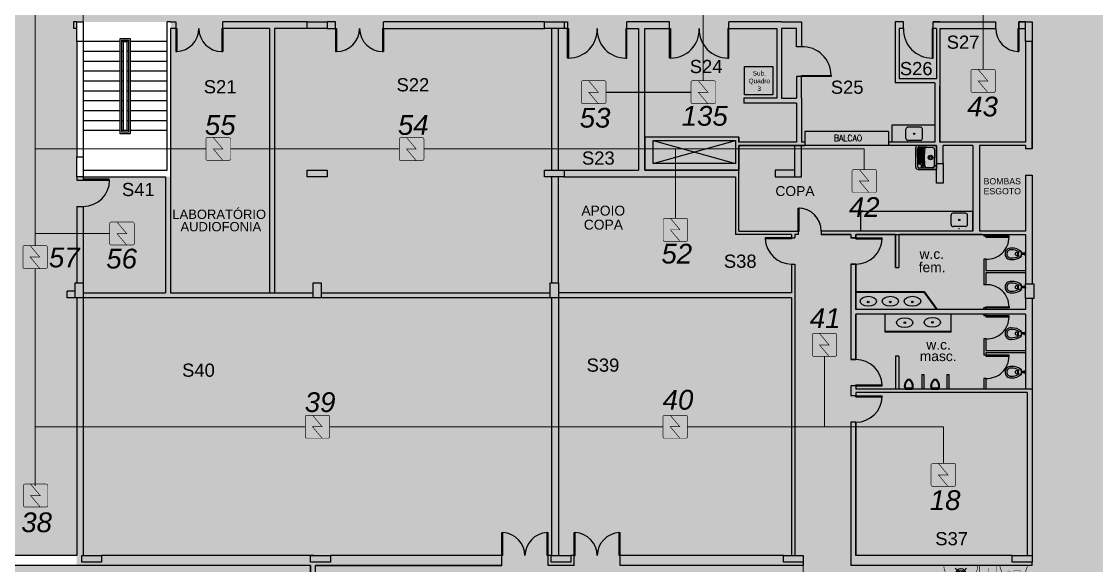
# Model space of a CAD drawing. Header units: metres. Extents: x -331 to 2982, y 362 to 2539.
# Drawn here: x 771.33 to 803.97, y 502.26 to 518.77 of the extents above; entities that cross this region are included whole.
import ezdxf
from ezdxf.enums import TextEntityAlignment as Align

# ---------------------------------------------------------------- set-up
doc = ezdxf.new("R2010")
doc.units = ezdxf.units.M
doc.layers.get('0').update_dxf_attribs({"color": 251})
for name, color, linetype in [('72_EGR_BASE_PRIMITIVE', 7, 'Continuous'), ('ALV', 251, 'Continuous'), ('CX', 251, 'Continuous'), ('Det', 251, 'Continuous'), ('DET. FUMAÇA', 1, 'Continuous'), ('Div', 251, 'Continuous'), ('Est', 251, 'Continuous'), ('Mob', 251, 'Continuous'), ('Pis', 251, 'Continuous'), ('SALAS NOVAS', 7, 'Continuous'), ('Texto_Salas', 251, 'Continuous'), ('vis', 251, 'Continuous')]:
    doc.layers.add(name, color=color, linetype=linetype)
doc.layers.add('_corredores', color=251, linetype='Continuous', plot=False)
doc.layers.add('_salas', color=251, linetype='Continuous', plot=False)
doc.styles.add('DESTAQUE', font='arial.ttf', dxfattribs={"height": 0.4})
doc.styles.get("Standard").update_dxf_attribs({"font": 'arial.ttf', "height": 0.3})
doc.styles.add('X3G_ENTITY_141F2839', font='romans.shx', dxfattribs={"width": 0.9, "height": 0.1897})

# ---------------------------------------------------------------- blocks, each defined once
blk = doc.blocks.new('Detector de fumaça')
at = {"layer": 'DET. FUMAÇA', "linetype": 'Continuous', "lineweight": 15, "const_width": 0.0187}
blk.add_lwpolyline([(774.599, 539.816), (775.249, 539.816, -0.414214), (775.296, 539.769), (775.296, 539.167, -0.414214), (775.249, 539.12), (774.599, 539.12, -0.414214), (774.553, 539.167), (774.553, 539.769, -0.414214)], format="xyb", close=True, dxfattribs=at)
blk.add_lwpolyline([(774.773, 539.816), (775.064, 539.468), (774.773, 539.468), (775.064, 539.12)], dxfattribs=at)
blk = doc.blocks.new('WEW')
at = {"color": 1, "lineweight": 0, "true_color": 0xe60000}
for p, q in [((1781.244, 994.005), (1781.439, 994.482)), ((1781.439, 994.482), (1781.308, 994.36)), ((1781.439, 994.482), (1781.447, 994.302)), ((1781.075, 994.175), (1781.413, 993.836)), ((1781.413, 994.175), (1781.075, 993.836))]:
    blk.add_line(p, q, dxfattribs=at)
at = {"color": 1, "true_color": 0xe60000, "const_width": 0.0172}
for points in [[(1779.259, 993.747), (1780.023, 993.747, 0.511918), (1780.056, 993.793), (1779.907, 994.24, 0.322823), (1779.874, 994.263), (1779.408, 994.263, 0.322823), (1779.375, 994.24), (1779.226, 993.793, 0.511918)], [(1780.193, 994.263), (1780.641, 994.263, -0.414214), (1780.675, 994.229), (1780.675, 993.782, -0.414214), (1780.641, 993.747), (1780.193, 993.747, -0.414214), (1780.159, 993.782), (1780.159, 994.229, -0.414214)], [(1780.764, 993.748), (1781.724, 993.748, 0.435311), (1781.759, 993.784, 0.930949), (1780.73, 993.784, 0.435311)]]:
    blk.add_lwpolyline(points, format="xyb", close=True, dxfattribs=at)
at = {"color": 1, "true_color": 0xe60000, "const_width": 0.0086}
for points in [[(1779.463, 994.06), (1779.617, 994.06), (1779.652, 994.026), (1779.652, 993.936), (1779.617, 993.902), (1779.463, 993.902), (1779.428, 993.936), (1779.428, 994.026)], [(1779.832, 993.936), (1779.832, 994.026), (1779.802, 994.044), (1779.679, 993.981), (1779.802, 993.918)]]:
    blk.add_lwpolyline(points, close=True, dxfattribs=at)
for points in [[(1780.336, 994.135), (1780.338, 994.117), (1780.344, 994.099), (1780.351, 994.088), (1780.365, 994.073), (1780.373, 994.067), (1780.386, 994.06), (1780.397, 994.057), (1780.413, 994.055), (1780.421, 994.055), (1780.431, 994.056), (1780.45, 994.062), (1780.464, 994.07), (1780.477, 994.082), (1780.488, 994.096), (1780.494, 994.11), (1780.497, 994.122), (1780.498, 994.13), (1780.498, 994.136)], [(1780.417, 993.837), (1780.417, 994.055)]]:
    blk.add_lwpolyline(points, dxfattribs=at)
at = {"color": 1, "lineweight": 0, "true_color": 0xe60000}
for radius in [0.158, 0.119, 0.0774]:
    blk.add_circle((1781.244, 994.005), radius, dxfattribs=at)
blk = doc.blocks.new('VASO')
at = {"layer": 'Mob'}
for p, q in [((302.351, 172.465), (302.38, 172.465)), ((302.351, 172.383), (302.38, 172.383)), ((302.38, 172.465), (302.38, 172.383)), ((302.411, 172.354), (302.411, 172.494)), ((302.499, 172.354), (302.499, 172.494)), ((302.599, 172.444), (302.499, 172.444)), ((302.599, 172.404), (302.499, 172.404)), ((302.599, 172.444), (302.599, 172.455)), ((302.599, 172.404), (302.599, 172.444)), ((302.599, 172.404), (302.599, 172.393)), ((302.619, 172.464), (302.609, 172.464)), ((302.619, 172.383), (302.609, 172.383)), ((302.619, 172.424), (302.619, 172.464)), ((302.619, 172.424), (302.619, 172.383))]:
    blk.add_line(p, q, dxfattribs=at)
for centre in [(302.453, 172.486), (302.453, 172.362)]:
    blk.add_circle(centre, 0.00707, dxfattribs=at)
for centre, radius, start, end in [((302.178, 172.42), 0.179, 86.6811, 178.7962), ((302.178, 172.427), 0.179, 181.2038, 273.3189), ((302.178, 172.42), 0.129, 86.6811, 178.7962), ((302.178, 172.427), 0.129, 181.2038, 273.3189), ((302.205, 172.134), 0.464, 50.6979, 92.0637), ((302.205, 172.713), 0.464, 267.9363, 309.3021), ((302.205, 172.134), 0.414, 60.1325, 92.0637), ((302.205, 172.713), 0.414, 267.9363, 299.8675), ((302.349, 172.422), 0.043, 86.6811, 178.7962), ((302.349, 172.426), 0.043, 181.2038, 273.3189), ((302.609, 172.455), 0.00935, 90, 180), ((302.609, 172.393), 0.00935, 180, 270)]:
    blk.add_arc(centre, radius, start, end, dxfattribs=at)

msp = doc.modelspace()

# ---------------------------------------------------------------- hatches: boundary and pattern name
at = {"layer": '_corredores', "transparency": 33554508}
h = msp.add_hatch(color=256, dxfattribs=at)
h.dxf.hatch_style = 1
h.paths.add_polyline_path([(854.159, 542.856), (842.384, 542.856), (842.384, 540.756), (852.409, 540.756), (852.409, 521.406), (848.359, 521.406), (847.259, 526.931), (845.259, 526.931), (845.259, 521.356), (809.009, 521.356), (809.009, 540.756), (822.22, 540.756), (822.22, 542.856), (770.404, 542.856), (768.809, 542.931), (768.809, 540.556), (770.504, 540.556), (770.504, 526.646), (768.274, 526.646), (768.274, 525.646), (769.399, 525.646), (769.399, 519.846), (768.274, 519.846), (768.274, 518.756), (770.509, 518.756), (770.509, 518.556), (770.509, 510.381), (770.509, 504.956), (767.991, 504.956), (767.991, 502.406), (768.091, 502.406), (768.091, 502.256), (760.804, 502.256), (760.804, 518.556), (759.004, 518.556), (759.004, 502.343), (756.304, 502.343), (756.304, 502.526), (754.454, 502.526), (754.454, 499.256), (756.554, 499.256), (756.554, 499.756), (801.957, 499.756), (801.957, 494.706), (802.257, 494.706), (802.257, 494.056), (801.957, 494.056), (801.957, 489.034), (797.559, 489.034), (797.559, 485.931), (798.959, 485.931), (798.959, 486.531), (802.034, 486.531), (802.034, 486.306), (803.983, 486.306), (803.983, 494.656), (816.416, 494.656), (816.416, 491.706), (814.609, 491.706), (814.609, 489.906), (818.009, 489.906), (818.009, 491.706), (824.559, 491.706), (824.559, 492.606), (823.409, 492.606), (823.409, 499.956), (842.959, 499.956), (842.959, 498.656), (844.912, 498.656), (844.912, 499.956), (852.509, 499.956), (852.509, 494.406), (854.159, 494.406)])
h.paths.add_polyline_path([(809.009, 518.756), (842.959, 518.756), (842.959, 502.256), (830.609, 502.256), (830.609, 502.356), (823.109, 502.356), (823.109, 502.956), (814.779, 502.956), (814.779, 504.162), (810.639, 504.162), (810.639, 502.956), (809.009, 502.956)], flags=16)
h.paths.add_polyline_path([(802.012, 502.256), (773.009, 502.256), (769.691, 502.256), (769.691, 502.406), (770.134, 502.406), (770.134, 502.556), (773.009, 502.556), (773.009, 518.756), (775.859, 518.756), (795.009, 518.756), (795.009, 515.106), (799.059, 515.106), (799.059, 516.906), (797.859, 516.906), (797.859, 518.756), (802.012, 518.756)], flags=16)
h.paths.add_polyline_path([(802.012, 521.356), (773.012, 521.356), (772.984, 521.356), (772.984, 526.856), (773.012, 540.756), (802.012, 540.756)], flags=16)
h.paths.add_polyline_path([(844.809, 518.556), (844.809, 518.756), (847.259, 518.756), (847.259, 518.08), (852.209, 518.08), (852.209, 518.756), (852.259, 519.237), (852.409, 519.237), (852.409, 502.256), (844.959, 502.256), (844.979, 518.556)], flags=16)
at = {"layer": '_salas', "transparency": 33554559}
h = msp.add_hatch(color=256, dxfattribs=at)
h.dxf.hatch_style = 1
h.paths.add_polyline_path([(773.012, 540.756), (773.012, 534.756), (802.012, 534.756), (802.012, 540.756)])
h.paths.add_polyline_path([(809.009, 540.756), (809.009, 534.756), (845.259, 534.756), (845.259, 526.931), (847.259, 526.931), (848.359, 521.406), (852.409, 521.406), (852.409, 540.756)])
h.paths.add_polyline_path([(775.859, 526.856), (775.859, 521.356), (802.012, 521.356), (802.012, 526.856)])
h.paths.add_polyline_path([(809.009, 526.856), (809.009, 521.356), (839.659, 521.356), (839.659, 526.856)])
h.paths.add_polyline_path([(802.012, 502.256), (802.012, 518.756), (797.859, 518.756), (797.859, 516.906), (799.059, 516.906), (799.059, 515.106), (795.009, 515.106), (795.009, 518.756), (775.859, 518.756), (775.859, 514.056), (773.009, 514.056), (773.009, 502.256)])
h.paths.add_polyline_path([(830.609, 502.356), (842.959, 502.256), (842.959, 518.756), (809.009, 518.756), (809.009, 502.956), (810.639, 502.956), (810.639, 504.162), (814.779, 504.162), (814.779, 502.956), (823.109, 502.956), (823.109, 502.356)])
h.paths.add_polyline_path([(852.409, 518.08), (847.259, 518.08), (847.259, 518.756), (844.979, 518.756), (844.959, 502.256), (852.409, 502.256)])

# ---------------------------------------------------------------- linework, layer by layer
at = {"layer": '72_EGR_BASE_PRIMITIVE', "color": 251, "linetype": 'Continuous', "lineweight": -3, "true_color": 0x5f5f5f}
msp.add_lwpolyline([(795.009, 518.001), (794.859, 518.001), (794.859, 518.001), (794.859, 518.556), (794.409, 518.556)], dxfattribs=at)
at = {"layer": '72_EGR_BASE_PRIMITIVE', "color": 251, "true_color": 0x5f5f5f}
for points in [[(795.009, 516.436, 0), (795.009, 517.131, 0)], [(794.859, 516.286, 0), (794.859, 515.106, 0)]]:
    msp.add_polyline3d(points, dxfattribs=at)
at = {"layer": 'ALV', "color": 251}
for p, q in [((773.009, 518.756), (772.909, 518.756)), ((772.909, 518.756), (772.909, 518.556)), ((773.009, 518.556), (772.909, 518.556)), ((775.859, 518.756), (775.759, 518.756)), ((775.759, 514.256), (775.759, 518.756)), ((775.859, 518.756), (776.018, 518.756)), ((775.859, 518.556), (775.859, 510.531)), ((776.018, 518.556), (775.859, 518.556)), ((776.018, 518.756), (776.018, 518.556)), ((780.009, 518.756), (777.448, 518.756)), ((777.448, 518.556), (777.448, 518.756)), ((778.859, 518.556), (777.448, 518.556)), ((778.859, 518.556), (778.859, 510.531)), ((780.009, 518.556), (779.009, 518.556)), ((779.009, 518.556), (779.009, 510.531)), ((780.867, 518.756), (780.609, 518.756)), ((780.867, 518.756), (780.609, 518.756)), ((780.609, 518.556), (780.867, 518.556)), ((780.609, 518.556), (780.867, 518.556)), ((780.867, 518.556), (780.867, 518.756)), ((787.209, 518.756), (782.327, 518.756)), ((782.327, 518.556), (782.327, 518.756)), ((782.327, 518.556), (787.209, 518.556)), ((787.418, 518.556), (787.418, 514.256)), ((787.418, 518.556), (787.418, 514.256)), ((787.634, 514.256), (787.634, 518.556)), ((787.634, 514.256), (787.634, 518.556)), ((787.809, 518.756), (787.909, 518.756)), ((787.909, 518.556), (787.809, 518.556)), ((787.909, 518.756), (787.909, 518.556)), ((789.709, 518.556), (789.709, 518.756)), ((791.009, 518.756), (789.709, 518.756)), ((789.709, 518.556), (790.059, 518.556)), ((790.059, 518.556), (790.059, 514.256)), ((790.259, 514.256), (790.259, 518.556)), ((790.259, 518.556), (791.009, 518.556)), ((791.009, 518.556), (791.009, 518.756)), ((792.809, 518.556), (792.809, 518.756)), ((794.409, 518.756), (792.809, 518.756)), ((792.809, 518.556), (794.259, 518.556)), ((794.259, 518.556), (794.259, 518.456)), ((794.409, 518.556), (794.409, 516.436)), ((797.859, 518.756), (797.859, 516.906)), ((798.109, 518.756), (797.859, 518.756)), ((797.978, 518.556), (797.978, 517.028)), ((798.109, 518.556), (797.978, 518.556)), ((798.109, 518.556), (798.109, 518.756)), ((799.009, 518.756), (800.912, 518.756)), ((799.209, 518.756), (799.009, 518.756)), ((799.009, 518.556), (799.009, 518.756)), ((799.109, 518.556), (799.009, 518.556)), ((799.109, 518.556), (799.109, 517.028)), ((799.209, 518.756), (800.912, 518.756)), ((799.209, 518.756), (800.912, 518.756)), ((799.209, 518.556), (800.912, 518.556)), ((799.209, 518.556), (800.912, 518.556)), ((799.209, 518.556), (799.209, 515.106)), ((799.209, 518.556), (800.912, 518.556)), ((800.912, 518.556), (800.912, 518.756)), ((800.912, 518.556), (800.912, 518.756)), ((800.912, 518.556), (800.912, 518.756)), ((801.612, 518.756), (801.809, 518.756)), ((801.612, 518.556), (801.612, 518.756)), ((801.612, 518.556), (801.612, 518.756)), ((801.612, 518.756), (801.809, 518.756)), ((801.612, 518.556), (801.612, 518.756)), ((801.612, 518.756), (801.809, 518.756)), ((801.612, 518.556), (801.809, 518.556)), ((801.612, 518.556), (801.809, 518.556)), ((801.612, 518.556), (801.809, 518.556)), ((794.259, 518.456), (794.259, 516.436)), ((773.009, 518.156), (773.009, 514.656)), ((773.209, 518.156), (773.209, 514.656)), ((801.812, 518.156), (801.812, 515.106)), ((801.812, 518.156), (801.812, 515.106)), ((801.812, 518.156), (801.812, 515.106)), ((802.012, 518.156), (802.012, 514.906)), ((802.012, 518.156), (802.012, 514.906)), ((802.012, 514.906), (802.012, 518.156)), ((794.859, 517.101), (794.859, 516.436)), ((799.109, 517.028), (797.978, 517.028)), ((799.059, 516.906), (797.859, 516.906)), ((799.059, 516.906), (799.059, 515.106)), ((799.059, 516.806), (799.059, 515.106)), ((799.059, 516.806), (799.059, 515.106)), ((799.059, 516.806), (799.059, 515.106)), ((799.209, 516.806), (799.209, 515.106)), ((799.209, 515.106), (799.209, 516.806)), ((799.209, 515.106), (799.209, 516.806)), ((793.266, 516.436), (793.266, 516.286)), ((794.259, 516.436), (793.266, 516.436)), ((794.859, 516.286), (793.266, 516.286)), ((794.409, 516.436), (794.859, 516.436)), ((795.009, 516.436), (795.009, 515.106)), ((793.105, 515.261), (790.259, 515.261)), ((793.105, 515.261), (790.259, 515.261)), ((790.259, 515.261), (790.259, 514.256)), ((790.505, 514.461), (790.505, 515.161)), ((790.505, 515.161), (793.005, 515.161)), ((793.005, 515.161), (793.005, 514.461)), ((793.105, 515.106), (793.105, 515.261)), ((793.105, 515.261), (793.105, 515.106)), ((793.105, 515.106), (793.105, 515.261)), ((794.859, 515.106), (793.105, 515.106)), ((794.859, 515.106), (793.105, 515.106)), ((793.105, 515.006), (793.105, 514.256)), ((799.109, 515.006), (793.105, 515.006)), ((795.109, 515.006), (793.105, 515.006)), ((793.105, 515.006), (793.105, 514.256)), ((793.105, 512.406), (793.105, 515.006)), ((793.105, 515.006), (795.109, 515.006)), ((794.812, 514.056), (794.812, 515.006)), ((795.109, 515.106), (795.009, 515.106)), ((795.109, 515.106), (795.009, 515.106)), ((795.012, 514.056), (795.012, 515.006)), ((795.109, 515.106), (795.109, 515.006)), ((799.059, 515.106), (797.653, 515.106)), ((797.653, 515.106), (797.653, 515.006)), ((799.059, 515.106), (798.011, 515.106)), ((799.059, 515.106), (798.011, 515.106)), ((799.059, 515.106), (798.459, 515.106)), ((799.059, 515.106), (798.459, 515.106)), ((799.059, 515.106), (798.459, 515.106)), ((799.109, 514.456), (799.109, 515.006)), ((801.812, 515.106), (799.209, 515.106)), ((801.812, 515.106), (799.209, 515.106)), ((800.211, 515.006), (799.309, 515.006)), ((799.309, 514.456), (799.309, 515.006)), ((800.211, 515.006), (800.211, 512.406)), ((800.411, 515.006), (800.411, 512.406)), ((801.812, 515.006), (800.411, 515.006)), ((801.812, 515.006), (801.812, 514.906)), ((801.812, 515.006), (801.812, 514.906)), ((801.812, 515.006), (801.812, 514.906)), ((802.012, 514.906), (801.812, 514.906)), ((793.005, 514.461), (790.505, 514.461)), ((773.009, 514.056), (773.009, 513.956)), ((773.209, 514.256), (775.759, 514.256)), ((773.209, 514.056), (775.709, 514.056)), ((773.209, 514.056), (773.209, 513.956)), ((775.709, 514.056), (775.709, 510.531)), ((787.418, 514.056), (787.418, 512.531)), ((787.418, 514.056), (787.418, 510.831)), ((787.634, 512.381), (787.634, 514.056)), ((787.634, 510.831), (787.634, 514.056)), ((787.809, 514.256), (790.059, 514.256)), ((787.809, 514.056), (793.005, 514.056)), ((793.105, 514.256), (790.259, 514.256)), ((790.259, 514.256), (793.105, 514.256)), ((793.005, 514.056), (793.005, 512.306)), ((793.005, 514.056), (793.005, 512.306)), ((794.812, 514.056), (795.012, 514.056)), ((801.812, 514.106), (802.012, 514.106)), ((801.812, 514.106), (801.812, 512.406)), ((802.012, 514.106), (802.012, 510.806)), ((773.009, 513.956), (773.209, 513.956)), ((773.009, 513.156), (773.009, 510.831)), ((773.009, 513.156), (773.209, 513.156)), ((773.209, 513.156), (773.209, 510.531)), ((793.105, 512.406), (794.812, 512.406)), ((793.105, 512.406), (794.912, 512.406)), ((794.912, 512.406), (794.912, 512.306)), ((794.912, 512.406), (794.912, 512.306)), ((795.612, 512.406), (795.612, 512.306)), ((795.612, 512.406), (795.612, 512.306)), ((795.612, 512.406), (795.612, 512.306)), ((800.211, 512.406), (795.612, 512.406)), ((795.612, 512.406), (795.612, 512.306)), ((800.211, 512.406), (796.512, 512.406)), ((800.211, 512.406), (796.512, 512.406)), ((800.211, 512.406), (796.512, 512.406)), ((801.812, 512.406), (800.411, 512.406)), ((794.712, 512.306), (793.005, 512.306)), ((794.712, 512.306), (793.005, 512.306)), ((794.712, 512.306), (794.712, 512.206)), ((794.712, 512.206), (794.812, 512.206)), ((794.812, 512.306), (794.812, 512.206)), ((794.912, 512.306), (794.812, 512.306)), ((794.912, 512.306), (794.812, 512.306)), ((796.512, 512.306), (795.612, 512.306)), ((796.512, 512.306), (795.612, 512.306)), ((795.612, 512.306), (796.512, 512.306)), ((795.612, 512.306), (796.512, 512.306)), ((796.512, 512.306), (796.512, 512.206)), ((796.512, 512.306), (796.512, 512.206)), ((796.512, 512.306), (796.512, 512.206)), ((796.512, 512.306), (796.512, 512.206)), ((796.662, 512.206), (796.512, 512.206)), ((796.662, 512.206), (796.512, 512.206)), ((796.512, 512.206), (796.662, 512.206)), ((796.512, 512.206), (796.662, 512.206)), ((796.662, 512.306), (796.662, 512.206)), ((797.862, 512.306), (796.662, 512.306)), ((797.862, 512.306), (796.662, 512.306)), ((796.662, 512.306), (796.662, 512.206)), ((796.662, 512.206), (796.662, 512.306)), ((796.662, 512.306), (797.862, 512.306)), ((796.662, 512.206), (796.662, 512.306)), ((796.662, 512.306), (797.862, 512.306)), ((797.862, 512.306), (800.492, 512.306)), ((800.492, 512.306), (797.982, 512.306)), ((800.492, 512.306), (797.982, 512.306)), ((797.982, 512.306), (801.812, 512.306)), ((801.812, 512.306), (801.812, 510.806)), ((794.712, 511.406), (794.812, 511.406)), ((794.712, 511.406), (794.712, 510.531)), ((794.812, 511.406), (794.812, 510.531)), ((796.512, 511.406), (796.512, 508.506)), ((796.662, 511.406), (796.512, 511.406)), ((796.662, 511.406), (796.512, 511.406)), ((796.512, 511.406), (796.662, 511.406)), ((796.662, 511.406), (796.662, 510.026)), ((796.662, 510.026), (796.662, 511.406)), ((796.662, 511.406), (796.662, 510.026)), ((772.959, 510.581), (772.722, 510.581)), ((772.722, 510.381), (772.722, 510.581)), ((773.209, 510.531), (775.709, 510.531)), ((775.859, 510.531), (780.184, 510.531)), ((780.434, 510.531), (787.384, 510.531)), ((787.634, 510.531), (787.634, 502.556)), ((794.712, 510.531), (787.634, 510.531)), ((794.812, 510.531), (794.812, 502.556)), ((773.134, 510.381), (772.722, 510.381)), ((773.009, 510.381), (773.009, 502.556)), ((787.384, 510.381), (773.209, 510.381)), ((773.209, 510.381), (773.209, 502.556)), ((787.418, 510.381), (787.418, 502.556)), ((794.712, 510.381), (787.634, 510.381)), ((794.712, 510.381), (794.712, 502.556)), ((801.812, 510.356), (801.812, 510.026)), ((801.812, 510.356), (801.812, 510.026)), ((802.012, 510.356), (802.012, 507.606)), ((796.512, 509.886), (796.512, 508.506)), ((801.812, 510.026), (796.662, 510.026)), ((801.812, 509.886), (796.662, 509.886)), ((796.662, 509.886), (796.662, 508.506)), ((796.662, 508.506), (796.662, 509.886)), ((801.812, 509.886), (801.812, 507.606)), ((796.662, 508.506), (796.512, 508.506)), ((796.512, 508.506), (796.662, 508.506)), ((796.512, 507.706), (796.512, 507.406)), ((796.662, 507.706), (796.512, 507.706)), ((796.662, 507.706), (796.662, 507.606)), ((802.012, 507.606), (796.662, 507.606)), ((801.862, 507.506), (796.662, 507.506)), ((796.662, 507.506), (796.662, 507.406)), ((801.862, 507.506), (801.862, 506.67)), ((802.012, 507.606), (802.012, 506.67)), ((796.662, 507.406), (796.512, 507.406)), ((796.512, 506.606), (796.512, 502.256)), ((796.662, 506.606), (796.512, 506.606)), ((796.662, 506.606), (796.512, 506.606)), ((796.512, 506.606), (796.512, 502.556)), ((796.662, 506.606), (796.662, 502.556)), ((796.662, 502.556), (796.662, 506.606)), ((801.862, 506.67), (801.862, 502.556)), ((802.012, 506.67), (802.012, 502.556)), ((773.009, 502.556), (770.684, 502.556)), ((780.212, 502.556), (773.762, 502.556)), ((785.918, 502.556), (780.709, 502.556)), ((785.918, 502.256), (785.918, 502.556)), ((787.418, 502.556), (787.318, 502.556)), ((787.318, 502.256), (787.318, 502.556)), ((787.418, 502.556), (787.318, 502.556)), ((787.412, 502.556), (787.318, 502.556)), ((788.112, 502.556), (788.012, 502.556)), ((788.112, 502.256), (788.112, 502.556)), ((794.462, 502.556), (789.512, 502.556)), ((789.512, 502.256), (789.512, 502.556)), ((796.512, 502.556), (796.512, 502.456)), ((801.412, 502.556), (796.662, 502.556)), ((780.109, 502.256), (770.134, 502.256)), ((780.109, 501.791), (780.109, 502.256)), ((780.109, 502.256), (780.109, 501.791)), ((785.918, 502.256), (780.259, 502.256)), ((780.259, 501.791), (780.259, 502.256)), ((780.259, 501.791), (780.259, 502.256)), ((780.259, 502.256), (785.918, 502.256)), ((785.918, 502.256), (785.918, 502.356)), ((788.112, 502.256), (787.318, 502.256)), ((795.062, 502.256), (789.512, 502.256)), ((795.062, 502.356), (795.062, 502.256)), ((802.012, 502.256), (796.512, 502.256)), ((802.012, 502.256), (802.012, 502.356))]:
    msp.add_line(p, q, dxfattribs=at)
msp.add_lwpolyline([(801.812, 518.756), (801.612, 518.756), (801.612, 518.556), (801.812, 518.556)], close=True, dxfattribs=at)
at = {"layer": 'CX', "color": 251}
for p, q in [((776.018, 518.556), (776.018, 517.856)), ((776.048, 518.556), (776.048, 517.856)), ((777.418, 518.556), (777.418, 517.856)), ((777.448, 518.556), (777.448, 517.856)), ((780.867, 518.556), (780.897, 518.556)), ((780.867, 518.556), (780.867, 517.856)), ((780.897, 518.556), (780.897, 517.856)), ((782.297, 518.556), (782.327, 518.556)), ((782.297, 518.556), (782.297, 517.856)), ((782.327, 518.556), (782.327, 517.856)), ((780.867, 517.856), (780.897, 517.856)), ((782.297, 517.856), (782.327, 517.856)), ((773.209, 513.991), (774.009, 513.991)), ((773.209, 513.956), (774.009, 513.956)), ((794.712, 512.206), (793.912, 512.206)), ((794.712, 512.176), (793.912, 512.176)), ((796.662, 512.206), (797.462, 512.206)), ((796.662, 512.176), (797.462, 512.176)), ((796.662, 507.736), (797.462, 507.736)), ((796.662, 507.706), (797.462, 507.706)), ((796.662, 507.406), (797.462, 507.406)), ((796.662, 507.376), (797.462, 507.376)), ((785.918, 502.556), (785.918, 503.256)), ((785.948, 502.556), (785.948, 503.256)), ((787.288, 502.556), (787.288, 503.256)), ((787.318, 502.556), (787.318, 503.256)), ((788.112, 502.556), (788.112, 503.256)), ((788.142, 502.556), (788.142, 503.256)), ((789.482, 502.556), (789.482, 503.256)), ((789.512, 502.556), (789.512, 503.256)), ((785.948, 502.556), (785.918, 502.556))]:
    msp.add_line(p, q, dxfattribs=at)
at = {"layer": 'CX', "color": 251, "ltscale": 8}
for p, q in [((776.018, 518.556), (776.048, 518.556)), ((777.418, 518.556), (777.448, 518.556)), ((801.582, 518.556), (801.582, 517.856)), ((801.582, 518.556), (801.612, 518.556)), ((801.612, 518.556), (801.612, 517.856)), ((776.018, 517.856), (776.048, 517.856)), ((777.418, 517.856), (777.448, 517.856)), ((801.582, 517.856), (801.612, 517.856)), ((794.912, 512.406), (794.912, 513.106)), ((794.912, 513.106), (794.942, 513.106)), ((794.912, 512.406), (794.912, 513.106)), ((794.942, 512.406), (794.942, 513.106)), ((794.942, 512.406), (794.942, 513.106)), ((794.912, 512.406), (794.942, 512.406)), ((793.912, 512.206), (793.912, 512.176)), ((794.712, 512.176), (794.712, 512.206)), ((796.662, 512.176), (796.662, 512.206)), ((797.462, 512.176), (797.462, 512.206)), ((796.662, 507.706), (796.662, 507.736)), ((797.462, 507.706), (797.462, 507.736)), ((796.662, 507.376), (796.662, 507.406)), ((797.462, 507.376), (797.462, 507.406)), ((785.918, 503.256), (785.948, 503.256)), ((787.288, 503.256), (787.318, 503.256)), ((788.112, 503.256), (788.142, 503.256)), ((789.482, 503.256), (789.512, 503.256)), ((787.318, 502.556), (787.288, 502.556)), ((788.112, 502.556), (788.142, 502.556)), ((789.482, 502.556), (789.512, 502.556))]:
    msp.add_line(p, q, dxfattribs=at)
at = {"layer": 'CX', "ltscale": 8}
for p, q in [((795.909, 517.101), (794.859, 517.101)), ((795.009, 517.101), (795.009, 517.131)), ((795.009, 517.131), (795.909, 517.131)), ((795.909, 517.131), (795.909, 517.101))]:
    msp.add_line(p, q, dxfattribs=at)
for points in [[(787.909, 518.556), (787.939, 518.556), (787.939, 517.656), (787.909, 517.656)], [(789.709, 518.556), (789.679, 518.556), (789.679, 517.656), (789.709, 517.656)], [(791.009, 518.556), (791.039, 518.556), (791.039, 517.656), (791.009, 517.656)], [(792.809, 518.556), (792.779, 518.556), (792.779, 517.656), (792.809, 517.656)], [(799.009, 518.556), (798.979, 518.556), (798.979, 517.656), (799.009, 517.656)], [(800.612, 512.255), (800.612, 512.225), (801.312, 512.225), (801.312, 512.255)], [(800.612, 510.078), (800.612, 510.108), (801.312, 510.108), (801.312, 510.078)], [(800.612, 509.835), (800.612, 509.805), (801.312, 509.805), (801.312, 509.835)], [(800.612, 508.636), (800.612, 508.606), (801.312, 508.606), (801.312, 508.636)]]:
    msp.add_lwpolyline(points, close=True, dxfattribs=at)
at = {"layer": 'CX', "color": 251}
for centre, radius, start, end in [((776.017, 518.557), 0.701, 272.549, 359.9599), ((777.418, 518.556), 0.7, 180, 270), ((780.897, 518.556), 0.7, 270, 0), ((782.297, 518.556), 0.7, 180, 270), ((773.209, 513.956), 0.8, 270, 0), ((794.713, 512.207), 0.801, 182.2198, 269.9696), ((796.662, 512.207), 0.801, 270.0304, 357.7802), ((796.662, 507.706), 0.8, 2.1491, 90), ((796.662, 507.406), 0.8, 270, 357.8509), ((785.918, 502.556), 0.7, 0, 87.5437), ((787.318, 502.556), 0.7, 92.4563, 180), ((788.112, 502.556), 0.7, 0, 87.5437), ((789.512, 502.556), 0.7, 92.4563, 180)]:
    msp.add_arc(centre, radius, start, end, dxfattribs=at)
at = {"layer": 'CX', "ltscale": 8}
for centre, radius, start, end in [((787.939, 518.527), 0.871, 270, 1.942), ((789.679, 518.527), 0.871, 178.058, 270), ((791.039, 518.527), 0.871, 270, 1.942), ((792.779, 518.527), 0.871, 178.058, 270), ((798.979, 518.527), 0.871, 178.058, 270), ((795.039, 517.131), 0.871, 0, 91.942), ((800.642, 512.225), 0.671, 267.4911, 0), ((800.642, 510.108), 0.671, 0, 92.5089), ((800.642, 509.805), 0.671, 267.4911, 0), ((800.642, 508.606), 0.671, 267.4911, 0)]:
    msp.add_arc(centre, radius, start, end, dxfattribs=at)
at = {"layer": 'CX', "color": 251, "ltscale": 8}
for centre, radius, start, end in [((801.613, 518.557), 0.701, 180.0401, 267.451), ((794.912, 512.406), 0.7, 0, 90), ((794.912, 512.406), 0.7, 0, 87.5437)]:
    msp.add_arc(centre, radius, start, end, dxfattribs=at)
at = {"layer": 'Det', "color": 251}
for p, q in [((790.505, 515.161), (793.005, 514.461)), ((790.505, 514.461), (793.005, 515.161)), ((790.505, 514.461), (793.005, 515.161)), ((790.505, 515.161), (793.005, 514.461))]:
    msp.add_line(p, q, dxfattribs=at)
at = {"layer": 'Div', "linetype": 'Continuous', "lineweight": 0}
for p, q in [((773.209, 518.756), (773.209, 521.356)), ((795.062, 502.256), (795.062, 499.756))]:
    msp.add_line(p, q, dxfattribs=at)
at = {"layer": 'Div', "color": 150}
msp.add_line((789.075, 516.622), (791.658, 516.622), dxfattribs=at)
at = {"layer": 'Div', "color": 150, "linetype": 'Continuous', "lineweight": 0}
for p, q in [((776.935, 514.9), (771.752, 514.9)), ((782.806, 514.9), (777.678, 514.9)), ((796.918, 514.9), (783.549, 514.9)), ((774.002, 512.332), (771.752, 512.332)), ((795.708, 508.605), (795.708, 506.469))]:
    msp.add_line(p, q, dxfattribs=at)
at = {"layer": 'Div', "lineweight": 0}
for p, q in [((797.862, 511.306), (797.862, 512.306)), ((800.552, 512.306), (800.552, 512.255)), ((800.612, 512.255), (800.552, 512.255)), ((800.612, 512.306), (800.612, 512.255)), ((800.552, 511.555), (800.552, 510.778)), ((800.612, 511.555), (800.552, 511.555)), ((800.612, 511.555), (800.612, 511.196)), ((801.812, 511.196), (800.612, 511.196)), ((800.612, 511.136), (800.612, 510.778)), ((801.812, 511.136), (800.612, 511.136)), ((800.612, 510.778), (800.552, 510.778)), ((800.612, 510.078), (800.552, 510.078)), ((800.552, 510.026), (800.552, 510.078)), ((800.612, 510.026), (800.612, 510.078)), ((800.552, 509.886), (800.552, 509.835)), ((800.612, 509.835), (800.552, 509.835)), ((800.612, 509.886), (800.612, 509.835)), ((800.552, 509.135), (800.552, 508.636)), ((800.612, 509.135), (800.552, 509.135)), ((800.612, 509.135), (800.612, 508.776)), ((801.812, 508.776), (800.612, 508.776)), ((797.862, 508.606), (797.862, 507.606)), ((797.962, 508.606), (797.862, 508.606)), ((797.962, 508.606), (797.962, 507.606)), ((800.612, 508.636), (800.552, 508.636)), ((800.612, 508.716), (800.612, 508.636)), ((801.812, 508.716), (800.612, 508.716)), ((800.612, 508.653), (800.612, 508.636)), ((798.662, 508.056), (798.662, 507.606)), ((798.662, 508.056), (798.722, 508.056)), ((798.722, 508.056), (798.722, 507.606)), ((799.422, 508.056), (799.482, 508.056)), ((799.422, 508.056), (799.422, 507.606)), ((799.482, 508.056), (799.482, 507.606)), ((800.552, 507.936), (800.552, 507.606)), ((800.612, 507.936), (800.552, 507.936)), ((800.612, 507.936), (800.612, 507.606))]:
    msp.add_line(p, q, dxfattribs=at)
at = {"layer": 'Div', "lineweight": 0, "ltscale": 8}
for p, q in [((797.862, 512.306), (797.862, 511.306)), ((797.862, 512.306), (797.862, 511.306)), ((797.962, 512.306), (797.962, 511.306)), ((797.862, 511.306), (797.962, 511.306))]:
    msp.add_line(p, q, dxfattribs=at)
at = {"layer": 'Div'}
for p, q in [((797.862, 511.306), (797.862, 512.306)), ((800.552, 512.306), (800.552, 512.255)), ((800.612, 512.255), (800.552, 512.255)), ((800.612, 512.306), (800.612, 512.255)), ((800.552, 511.555), (800.552, 510.778)), ((800.612, 511.555), (800.552, 511.555)), ((800.612, 511.555), (800.612, 511.196)), ((801.812, 511.196), (800.612, 511.196)), ((800.612, 511.136), (800.612, 510.778)), ((801.812, 511.136), (800.612, 511.136)), ((800.612, 510.778), (800.552, 510.778)), ((800.612, 510.078), (800.552, 510.078)), ((800.552, 510.026), (800.552, 510.078)), ((800.612, 510.026), (800.612, 510.078)), ((800.552, 509.886), (800.552, 509.835)), ((800.612, 509.835), (800.552, 509.835)), ((800.612, 509.886), (800.612, 509.835)), ((800.552, 509.135), (800.552, 508.636)), ((800.612, 509.135), (800.552, 509.135)), ((800.612, 509.135), (800.612, 508.776)), ((801.812, 508.776), (800.612, 508.776)), ((797.862, 508.606), (797.862, 507.606)), ((797.962, 508.606), (797.862, 508.606)), ((797.962, 508.606), (797.962, 507.606)), ((800.612, 508.636), (800.552, 508.636)), ((800.612, 508.716), (800.612, 508.636)), ((801.812, 508.716), (800.612, 508.716)), ((800.612, 508.653), (800.612, 508.636)), ((798.662, 508.056), (798.662, 507.606)), ((798.662, 508.056), (798.722, 508.056)), ((798.722, 508.056), (798.722, 507.606)), ((799.422, 508.056), (799.482, 508.056)), ((799.422, 508.056), (799.422, 507.606)), ((799.482, 508.056), (799.482, 507.606)), ((800.552, 507.936), (800.552, 507.606)), ((800.612, 507.936), (800.552, 507.936)), ((800.612, 507.936), (800.612, 507.606))]:
    msp.add_line(p, q, dxfattribs=at)
at = {"layer": 'Div', "ltscale": 8}
for p, q in [((797.862, 512.306), (797.862, 511.306)), ((797.862, 512.306), (797.862, 511.306)), ((797.962, 512.306), (797.962, 511.306)), ((797.862, 511.306), (797.962, 511.306))]:
    msp.add_line(p, q, dxfattribs=at)
at = {"layer": 'Div', "color": 150, "linetype": 'Continuous', "lineweight": 0}
for points in [[(792.029, 516.97), (792.029, 520.047)], [(771.752, 519.699), (771.747, 511.966)], [(800.525, 517.314), (800.525, 519.699)], [(791.184, 512.792), (791.184, 514.9)], [(796.918, 514.9), (796.918, 514.273)], [(771.747, 511.27), (771.752, 504.679)], [(779.947, 506.469), (771.752, 506.469)], [(790.807, 506.469), (780.69, 506.469)], [(799.318, 505.354), (799.318, 506.469), (791.55, 506.469)]]:
    msp.add_lwpolyline(points, dxfattribs=at)
at = {"layer": 'Est', "color": 251}
for p, q in [((794.409, 518.756), (795.009, 518.756)), ((794.409, 518.756), (795.009, 518.756)), ((795.009, 518.756), (795.009, 518.556)), ((795.009, 518.756), (795.009, 518.001)), ((773.162, 502.556), (773.762, 502.556)), ((780.109, 502.556), (780.709, 502.556)), ((787.412, 502.556), (788.012, 502.556)), ((794.462, 502.556), (795.062, 502.556))]:
    msp.add_line(p, q, dxfattribs=at)
for points in [[(773.009, 518.156), (773.009, 518.756), (773.209, 518.756), (773.209, 518.156)], [(780.609, 518.556), (780.009, 518.556), (780.009, 518.756), (780.609, 518.756)], [(787.809, 518.556), (787.209, 518.556), (787.209, 518.756), (787.809, 518.756)], [(801.812, 518.156), (801.812, 518.756), (802.012, 518.756), (802.012, 518.156)], [(801.812, 518.156), (801.812, 518.756), (802.012, 518.756), (802.012, 518.156)], [(801.812, 518.156), (801.812, 518.756), (802.012, 518.756), (802.012, 518.156)], [(773.009, 514.056), (773.009, 514.656), (773.209, 514.656), (773.209, 514.056)], [(799.109, 513.856), (799.109, 514.456), (799.309, 514.456), (799.309, 513.856)], [(799.109, 513.856), (799.109, 514.456), (799.309, 514.456), (799.309, 513.856)], [(780.609, 514.056), (780.009, 514.056), (780.009, 514.256), (780.609, 514.256)], [(787.809, 514.056), (787.209, 514.056), (787.209, 514.256), (787.809, 514.256)], [(794.212, 514.256), (794.212, 514.056), (794.812, 514.056), (794.812, 514.256)], [(794.212, 514.256), (794.212, 514.056), (794.812, 514.056), (794.812, 514.256)], [(772.959, 510.381), (772.959, 510.831), (773.209, 510.831), (773.209, 510.381)], [(780.184, 510.381), (780.184, 510.831), (780.434, 510.831), (780.434, 510.381)], [(787.384, 510.381), (787.384, 510.831), (787.634, 510.831), (787.634, 510.381)], [(801.812, 510.356), (801.812, 510.806), (802.062, 510.806), (802.062, 510.356)], [(802.012, 502.356), (801.412, 502.356), (801.412, 502.556), (802.012, 502.556)]]:
    msp.add_lwpolyline(points, close=True, dxfattribs=at)
for points in [[(794.812, 514.056), (794.812, 514.056)], [(794.812, 514.056), (794.812, 514.056)], [(773.762, 502.356), (773.162, 502.356), (773.162, 502.556)], [(773.762, 502.556), (773.762, 502.356)], [(780.709, 502.356), (780.109, 502.356), (780.109, 502.556)], [(780.709, 502.556), (780.709, 502.356)], [(788.012, 502.356), (787.412, 502.356), (787.412, 502.556)], [(788.012, 502.556), (788.012, 502.356)], [(795.062, 502.356), (794.462, 502.356), (794.462, 502.556)], [(795.062, 502.556), (795.062, 502.356)]]:
    msp.add_lwpolyline(points, dxfattribs=at)
at = {"layer": 'Mob', "color": 251, "ltscale": 8}
for p, q in [((797.76, 515.628), (799.059, 515.628)), ((797.76, 515.106), (797.76, 515.628)), ((797.76, 515.628), (799.059, 515.628)), ((797.76, 515.106), (797.76, 515.628)), ((796.798, 513.006), (796.798, 512.406)), ((800.211, 512.406), (800.211, 513.006)), ((798.722, 510.556), (799.107, 510.026)), ((798.732, 510.576), (799.132, 510.026)), ((797.552, 509.336), (797.552, 509.886)), ((799.552, 509.336), (799.552, 509.886))]:
    msp.add_line(p, q, dxfattribs=at)
at = {"layer": 'Mob', "color": 251}
for p, q in [((797.653, 515.427), (795.109, 515.427)), ((795.109, 515.427), (795.109, 515.106)), ((795.109, 515.427), (795.109, 515.106)), ((797.653, 515.427), (795.109, 515.427)), ((797.653, 515.427), (797.653, 515.106)), ((797.653, 515.427), (797.653, 515.106)), ((798.182, 515.221), (798.182, 515.501)), ((798.182, 515.221), (798.182, 515.501)), ((798.622, 515.561), (798.242, 515.561)), ((798.622, 515.561), (798.242, 515.561)), ((798.682, 515.221), (798.682, 515.501)), ((798.682, 515.221), (798.682, 515.501)), ((798.622, 515.161), (798.242, 515.161)), ((798.622, 515.161), (798.242, 515.161)), ((798.551, 515.006), (799.095, 515.006)), ((798.58, 514.958), (798.795, 514.95)), ((799.109, 514.993), (799.109, 514.29)), ((798.482, 514.345), (798.482, 514.938)), ((798.537, 514.641), (798.537, 514.917)), ((798.537, 514.641), (798.537, 514.421)), ((798.573, 514.641), (798.573, 514.908)), ((798.573, 514.641), (798.573, 514.476)), ((798.609, 514.641), (798.609, 514.907)), ((798.609, 514.641), (798.609, 514.478)), ((798.645, 514.641), (798.645, 514.905)), ((798.645, 514.641), (798.645, 514.479)), ((798.681, 514.641), (798.681, 514.904)), ((798.681, 514.641), (798.681, 514.379)), ((798.716, 514.641), (798.716, 514.903)), ((798.716, 514.641), (798.716, 514.38)), ((798.795, 514.95), (798.988, 514.942)), ((799.054, 514.873), (799.054, 514.641)), ((799.054, 514.409), (799.054, 514.641)), ((798.537, 514.421), (798.537, 514.366)), ((798.631, 514.435), (798.551, 514.435)), ((798.58, 514.325), (798.795, 514.333)), ((798.645, 514.421), (798.645, 514.355)), ((798.795, 514.333), (798.988, 514.341)), ((798.551, 514.276), (799.095, 514.276)), ((799.095, 514.276), (798.551, 514.276)), ((800.211, 513.006), (799.451, 513.006)), ((799.552, 512.606), (799.552, 512.886)), ((799.992, 512.946), (799.612, 512.946)), ((800.052, 512.606), (800.052, 512.886)), ((799.992, 512.546), (799.612, 512.546)), ((799.792, 512.486), (799.812, 512.486)), ((799.802, 512.476), (799.802, 512.496)), ((796.662, 510.576), (798.732, 510.576)), ((796.662, 510.556), (798.722, 510.556)), ((799.552, 509.356), (797.552, 509.356)), ((799.552, 509.336), (797.552, 509.336))]:
    msp.add_line(p, q, dxfattribs=at)
at = {"layer": 'Mob', "color": 251, "true_color": 0x606060}
msp.add_line((799.611, 513.006), (796.798, 513.006), dxfattribs=at)
at = {"layer": 'Mob', "color": 251, "ltscale": 8}
msp.add_lwpolyline([(793.277, 517.407), (794.137, 517.407), (794.137, 516.544), (793.277, 516.544)], close=True, dxfattribs=at)
at = {"layer": 'Mob', "color": 251}
for points in [[(798.237, 507.901, 0.172667), (798.23, 507.899, 0.12785), (798.155, 507.797, 0.259672), (798.154, 507.617, 0.273963), (798.171, 507.606), (798.366, 507.606, 0.273963), (798.383, 507.617, 0.259672), (798.381, 507.797, 0.12785), (798.306, 507.899, 0.172667), (798.299, 507.901)], [(798.246, 507.878, 0.18231), (798.238, 507.875, 0.118359), (798.177, 507.788, 0.207423), (798.161, 507.659, 0.331444), (798.18, 507.645), (798.357, 507.645, 0.331444), (798.375, 507.659, 0.207423), (798.36, 507.788, 0.118359), (798.298, 507.875, 0.18231), (798.291, 507.878)], [(799.036, 507.901, 0.172667), (799.029, 507.899, 0.12785), (798.954, 507.797, 0.259672), (798.952, 507.617, 0.273963), (798.969, 507.606), (799.164, 507.606, 0.273963), (799.181, 507.617, 0.259672), (799.18, 507.797, 0.12785), (799.105, 507.899, 0.172667), (799.098, 507.901)], [(799.044, 507.878, 0.18231), (799.037, 507.875, 0.118359), (798.975, 507.788, 0.207423), (798.96, 507.659, 0.331444), (798.978, 507.645), (799.155, 507.645, 0.331444), (799.174, 507.659, 0.207423), (799.158, 507.788, 0.118359), (799.097, 507.875, 0.18231), (799.089, 507.878)]]:
    msp.add_lwpolyline(points, format="xyb", close=True, dxfattribs=at)
for centre, radius in [((798.432, 515.361), 0.02), ((798.432, 515.361), 0.02), ((798.432, 515.361), 0.016), ((798.432, 515.361), 0.016), ((798.93, 514.641), 0.0689), ((798.93, 514.641), 0.0344), ((799.802, 512.746), 0.02), ((799.802, 512.746), 0.016), ((797.036, 510.257), 0.0243), ((797.706, 510.257), 0.0243), ((798.376, 510.257), 0.0243), ((798.148, 509.629), 0.0243), ((798.987, 509.636), 0.0243)]:
    msp.add_circle(centre, radius, dxfattribs=at)
for centre, radius, start, end in [((798.242, 515.501), 0.06, 90, 180), ((798.242, 515.501), 0.06, 90, 180), ((798.622, 515.501), 0.06, 0, 90), ((798.622, 515.501), 0.06, 0, 90), ((798.242, 515.221), 0.06, 180, 270), ((798.242, 515.221), 0.06, 180, 270), ((798.551, 514.938), 0.0689, 90, 180), ((798.579, 514.917), 0.0413, 87.7757, 180), ((798.622, 515.221), 0.06, 270, 0), ((798.622, 515.221), 0.06, 270, 0), ((799.095, 514.993), 0.0138, 0, 90), ((798.587, 514.908), 0.0138, 87.7757, 180), ((798.623, 514.907), 0.0138, 87.7757, 180), ((798.659, 514.905), 0.0138, 87.7757, 180), ((798.694, 514.904), 0.0138, 87.7757, 180), ((798.73, 514.903), 0.0138, 87.7757, 180), ((800.49, 514.641), 1.753, 170.8257, 189.1743), ((798.794, 514.915), 0.0344, 87.7757, 170.8257), ((798.985, 514.873), 0.0689, 0, 87.7757), ((798.551, 514.345), 0.0689, 180, 270), ((798.551, 514.421), 0.0138, 90, 180), ((798.579, 514.366), 0.0413, 180, 272.2243), ((798.587, 514.476), 0.0138, 180, 272.2243), ((798.623, 514.478), 0.0138, 180, 272.2243), ((798.631, 514.421), 0.0138, 0, 90), ((798.659, 514.479), 0.0138, 180, 272.2243), ((798.659, 514.355), 0.0138, 180, 272.2243), ((798.694, 514.379), 0.0138, 180, 272.2243), ((798.73, 514.38), 0.0138, 180, 272.2243), ((798.794, 514.368), 0.0344, 189.1743, 272.2243), ((798.994, 514.32), 0.00689, 95.5996, 270), ((798.985, 514.409), 0.0689, 272.2243, 295.1435), ((798.985, 514.409), 0.0826, 275.5996, 295.1435), ((799.017, 514.341), 0.00689, 295.1435, 115.1435), ((799.046, 514.364), 0.00689, 143.6197, 323.6197), ((798.985, 514.409), 0.0689, 323.6197, 0), ((798.985, 514.409), 0.0826, 323.6197, 344.832), ((799.071, 514.386), 0.00689, 0, 164.832), ((799.095, 514.29), 0.0138, 270, 0), ((799.612, 512.886), 0.06, 90, 180), ((799.992, 512.886), 0.06, 0, 90), ((799.612, 512.606), 0.06, 180, 270), ((799.992, 512.606), 0.06, 270, 0)]:
    msp.add_arc(centre, radius, start, end, dxfattribs=at)
for centre, major_axis in [((797.041, 510.277), (0.25, 0)), ((797.711, 510.277), (0.25, 0)), ((798.381, 510.277), (0.25, 0)), ((798.142, 509.629), (-0.25, 0)), ((798.982, 509.636), (-0.25, 0))]:
    msp.add_ellipse(centre, major_axis=major_axis, ratio=0.598195, dxfattribs=at)
at = {"layer": 'Pis', "color": 251}
for p, q in [((774.334, 518.156), (773.209, 518.156)), ((774.584, 518.156), (774.384, 518.156)), ((774.434, 515.456), (774.434, 518.156)), ((774.434, 518.156), (774.534, 518.156)), ((774.534, 518.156), (774.534, 515.456)), ((775.759, 518.156), (774.634, 518.156)), ((774.634, 518.156), (774.634, 515.456)), ((774.334, 517.856), (773.209, 517.856)), ((774.434, 517.856), (774.384, 517.856)), ((774.584, 517.856), (774.534, 517.856)), ((775.759, 517.856), (774.634, 517.856)), ((774.334, 517.556), (773.209, 517.556)), ((774.334, 517.256), (773.209, 517.256)), ((774.434, 517.556), (774.384, 517.556)), ((774.434, 517.256), (774.384, 517.256)), ((774.584, 517.556), (774.534, 517.556)), ((774.584, 517.256), (774.534, 517.256)), ((775.759, 517.556), (774.634, 517.556)), ((775.759, 517.256), (774.634, 517.256)), ((774.334, 516.956), (773.209, 516.956)), ((774.434, 516.956), (774.384, 516.956)), ((774.584, 516.956), (774.534, 516.956)), ((775.759, 516.956), (774.634, 516.956)), ((774.334, 516.656), (773.209, 516.656)), ((774.434, 516.656), (774.384, 516.656)), ((774.584, 516.656), (774.534, 516.656)), ((775.759, 516.656), (774.634, 516.656)), ((774.334, 516.356), (773.209, 516.356)), ((774.434, 516.356), (774.384, 516.356)), ((774.584, 516.356), (774.534, 516.356)), ((775.759, 516.356), (774.634, 516.356)), ((774.334, 516.056), (773.209, 516.056)), ((774.434, 516.056), (774.384, 516.056)), ((774.584, 516.056), (774.534, 516.056)), ((775.759, 516.056), (774.634, 516.056)), ((774.334, 515.756), (773.209, 515.756)), ((774.434, 515.756), (774.384, 515.756)), ((774.584, 515.756), (774.534, 515.756)), ((775.759, 515.756), (774.634, 515.756)), ((774.334, 515.456), (773.209, 515.456)), ((774.584, 515.456), (774.384, 515.456)), ((774.534, 515.456), (774.434, 515.456)), ((775.759, 515.456), (774.634, 515.456))]:
    msp.add_line(p, q, dxfattribs=at)
at = {"layer": 'vis', "color": 251}
for p, q in [((774.334, 515.356), (774.334, 518.256)), ((774.334, 518.256), (774.634, 518.256)), ((774.634, 518.256), (774.634, 515.356)), ((774.384, 515.406), (774.384, 518.206)), ((774.384, 518.206), (774.584, 518.206)), ((774.584, 518.206), (774.584, 515.406)), ((774.634, 515.356), (774.334, 515.356)), ((774.584, 515.406), (774.384, 515.406)), ((774.634, 515.456), (774.634, 515.356))]:
    msp.add_line(p, q, dxfattribs=at)

# ---------------------------------------------------------------- block references
at = {"lineweight": 0, "rotation": 180}
msp.add_blockref('WEW', (2581.092, 1496.013), dxfattribs=at)
at = {"layer": 'DET. FUMAÇA', "linetype": 'Continuous', "lineweight": 0}
for p in [(25.601, -22.502), (13.779, -22.846), (17.105, -22.846), (2.382, -24.568), (8.253, -24.574), (21.994, -25.542), (-0.54, -27.136), (16.26, -27.024), (-3.177, -27.85), (20.784, -30.515), (5.395, -32.999), (16.254, -32.999), (24.394, -34.461), (-3.162, -35.09)]:
    msp.add_blockref('Detector de fumaça', p, dxfattribs=at)
at = {"layer": 'Mob', "color": 251}
for p in [(499.193, 339.291), (499.193, 338.281), (499.193, 336.871), (499.193, 335.702)]:
    msp.add_blockref('VASO', p, dxfattribs=at)

# ---------------------------------------------------------------- texts
at = {"layer": 'Div', "color": 5, "linetype": 'Continuous', "lineweight": 0, "char_height": 0.6, "width": 13.3188, "attachment_point": 1}
for s, insert in [('{\\fArial|b0|i1|c0|p34;43}', (800.042, 516.487)), ('{\\fArial|b0|i1|c0|p34;53}', (788.28, 516.147)), ('{\\fArial|b0|i1|c0|p34;135}', (791.375, 516.204)), ('{\\fArial|b0|i1|c0|p34;55}', (776.9, 515.925)), ('{\\fArial|b0|i1|c0|p34;54}', (782.759, 515.928)), ('{\\fArial|b0|i1|c0|p34;42}', (796.45, 513.435)), ('{\\fArial|b0|i1|c0|p34;52}', (790.76, 512.021)), ('{\\fArial|b0|i1|c0|p34;57}', (772.166, 511.905)), ('{\\fArial|b0|i1|c0|p34;56}', (773.908, 511.871)), ('{\\fArial|b0|i1|c0|p34;41}', (795.264, 510.063)), ('{\\fArial|b0|i1|c0|p34;39}', (779.932, 507.514)), ('{\\fArial|b0|i1|c0|p34;40}', (790.796, 507.587)), ('{\\fArial|b0|i1|c0|p34;18}', (798.906, 504.541)), ('{\\fArial|b0|i1|c0|p34;38}', (771.327, 503.867))]:
    msp.add_mtext(s, dxfattribs=dict(at, insert=insert))
at = {"layer": 'SALAS NOVAS', "color": 251, "style": 'DESTAQUE'}
for s, p in [('S27', (799.917, 517.94)), ('S24', (792.117, 517.202)), ('S26', (798.494, 517.139)), ('S21', (777.364, 516.587)), ('S22', (783.216, 516.647)), ('S25', (796.398, 516.573)), ('S23', (788.844, 514.423)), ('S41', (774.88, 513.469)), ('S38', (793.152, 511.292)), ('S39', (788.985, 508.138)), ('S40', (776.706, 507.985)), ('S37', (799.57, 502.871))]:
    msp.add_text(s, height=0.4, dxfattribs=at).set_placement(p, align=Align.CENTER)
at = {"layer": 'Texto_Salas', "color": 251, "style": 'DESTAQUE'}
for s, height, p in [('BOMBAS ', 0.1897, (800.54, 513.824)), ('COPA', 0.3, (794.22, 513.471)), ('ESGOTO', 0.1897, (800.54, 513.522)), ('APOIO', 0.3, (788.331, 512.877)), ('COPA', 0.3, (788.404, 512.452)), ('w.c.', 0.3, (798.595, 511.563)), ('fem.', 0.3, (798.57, 511.159)), ('w.c.', 0.3, (798.8, 508.81)), ('masc.', 0.3, (798.602, 508.46))]:
    msp.add_text(s, height=height, dxfattribs=at).set_placement(p)
for s, height, p in [('LABORATÓRIO', 0.28198, (777.336, 512.775)), ('AUDIOFONIA', 0.282, (777.386, 512.4))]:
    msp.add_text(s, height=height, dxfattribs=at).set_placement(p, align=Align.CENTER)
at = {"layer": 'Texto_Salas', "color": 251, "insert": (793.73, 516.658), "char_height": 0.14, "width": 2.2626, "attachment_point": 8, "style": 'DESTAQUE'}
msp.add_mtext('Sub.\\PQuadro\\P3', dxfattribs=at)
at = {"layer": 'Texto_Salas', "color": 251, "insert": (795.997, 515.325), "char_height": 0.1897, "attachment_point": 1, "style": 'X3G_ENTITY_141F2839'}
msp.add_mtext('BALCAO', dxfattribs=at)

doc.saveas('drawing.dxf')
